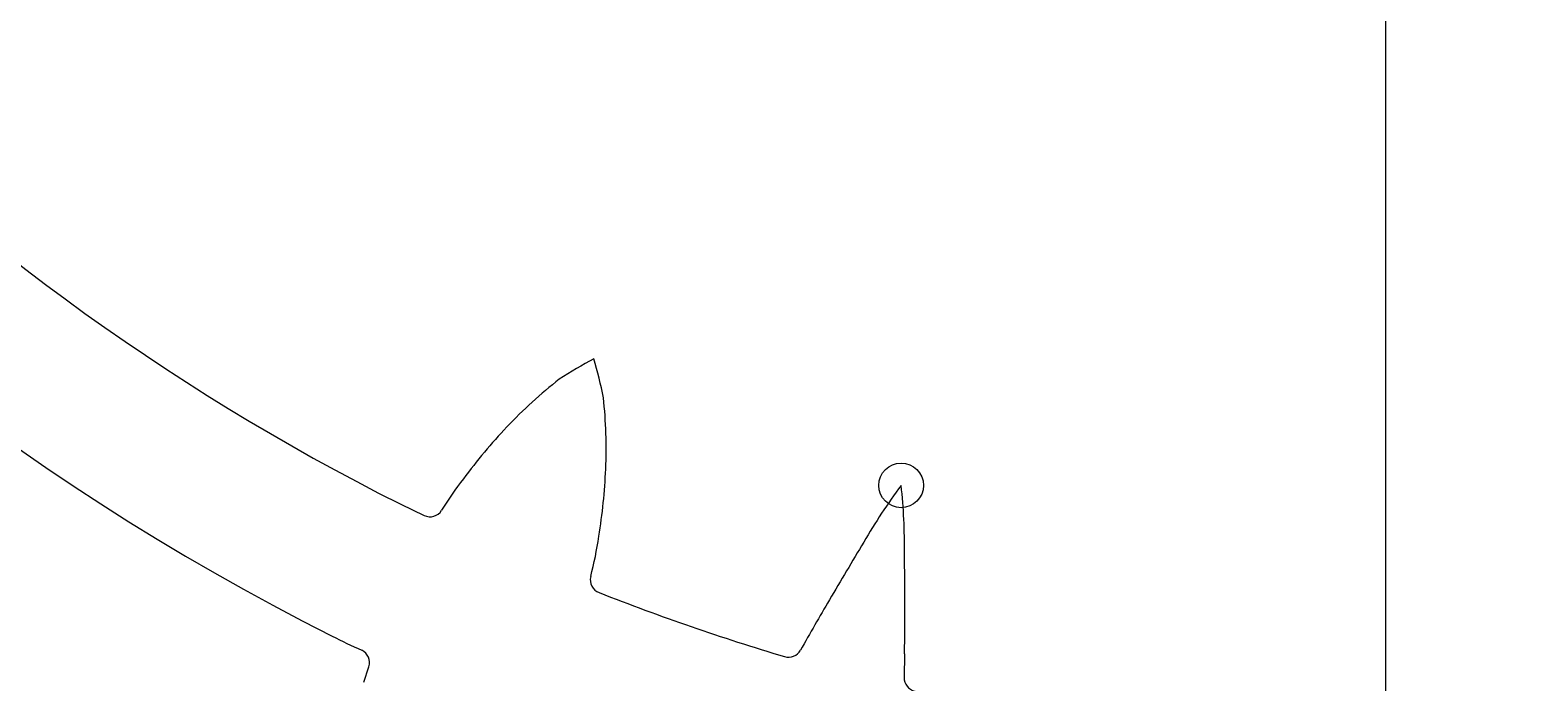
# Model space of a CAD drawing. Header units: millimetres. Extents: x -68 to 68, y -68 to 68.
# Drawn here: x -26.32 to 0.99, y -42.06 to -30.04 of the extents above; entities that cross this region are included whole.
import ezdxf

# ---------------------------------------------------------------- set-up
doc = ezdxf.new("R2010")
doc.units = ezdxf.units.MM
for name, color, linetype in [('CUT_INNER', 6, 'Continuous'), ('CUT_OUTER', 1, 'Continuous'), ('ENGRAVE', 7, 'Continuous')]:
    doc.layers.add(name, color=color, linetype=linetype)

msp = doc.modelspace()

# ---------------------------------------------------------------- linework, layer by layer
at = {"layer": 'CUT_INNER'}
for points in [[(-1.368, -43.1156), (-1.368, -29.5317)], [(-19.4945, -38.7814), (-19.0609, -38.9875)], [(-20.1711, -42.06), (-20.079, -41.7729)], [(-10.2243, -41.5351), (-10.2323, -41.9726)]]:
    msp.add_lwpolyline(points, dxfattribs=at)
for centre, radius, start, end in [((-0.0002, -0.0001), 64.9798, 121.35855, 268.567248), ((-0.0002, -0.0003), 46.1412, 195.03363, 243.26577), ((0, 0), 43.4055, 205.17681, 243.31241), ((-11.8045, -43.8182), 8.7541, 118.1852, 123.02724), ((-23.1157, -38.2229), 7.4833, 10.79861, 16.46353), ((-11.3648, -43.1607), 8.4737, 127.94878, 136.78605), ((-24.1954, -37.7496), 8.4815, 357.40306, 6.28644), ((-9.9653, -44.5292), 10.4307, 136.57163, 143.41452), ((-26.1494, -37.7004), 10.4357, 350.78447, 357.61945), ((-13.194, -42.2852), 6.502, 142.33446, 148.55504), ((-1.9396, -44.6732), 10.4208, 143.23133, 150.10732), ((-20.6432, -39.5723), 10.4182, 359.37945, 6.26453), ((-18.9536, -38.7617), 0.25, 244.57627, 328.24128), ((-22.6916, -38.3725), 6.9158, 345.42556, 351.69301), ((64.5706, -85.1919), 88.2983, 148.82181, 149.624036), ((-88.7197, -40.6699), 78.5002, 359.368466, 0.718735), ((-15.7557, -40.1733), 0.25, 165.99601, 249.66102), ((-0.8414, -2.4817), 40.7851, 248.41934, 253.48877), ((29.1588, -64.5295), 47.2993, 149.52617, 150.82181), ((-14.7047, -29.2556), 13.3984, 243.14627, 245.74026), ((-20.3171, -41.6966), 0.25, 342.21641, 64.57627), ((-12.3563, -41.3469), 0.25, 252.20339, 330.54648), ((-9.9824, -41.9772), 0.25, 178.94504, 257.28814)]:
    msp.add_arc(centre, radius, start, end, dxfattribs=at)
at = {"layer": 'CUT_OUTER'}
msp.add_circle((0, 0), 68.4, dxfattribs=at)
at = {"layer": 'ENGRAVE'}
msp.add_circle((-10.287, -38.4347), 0.4104, dxfattribs=at)

doc.saveas('drawing.dxf')
